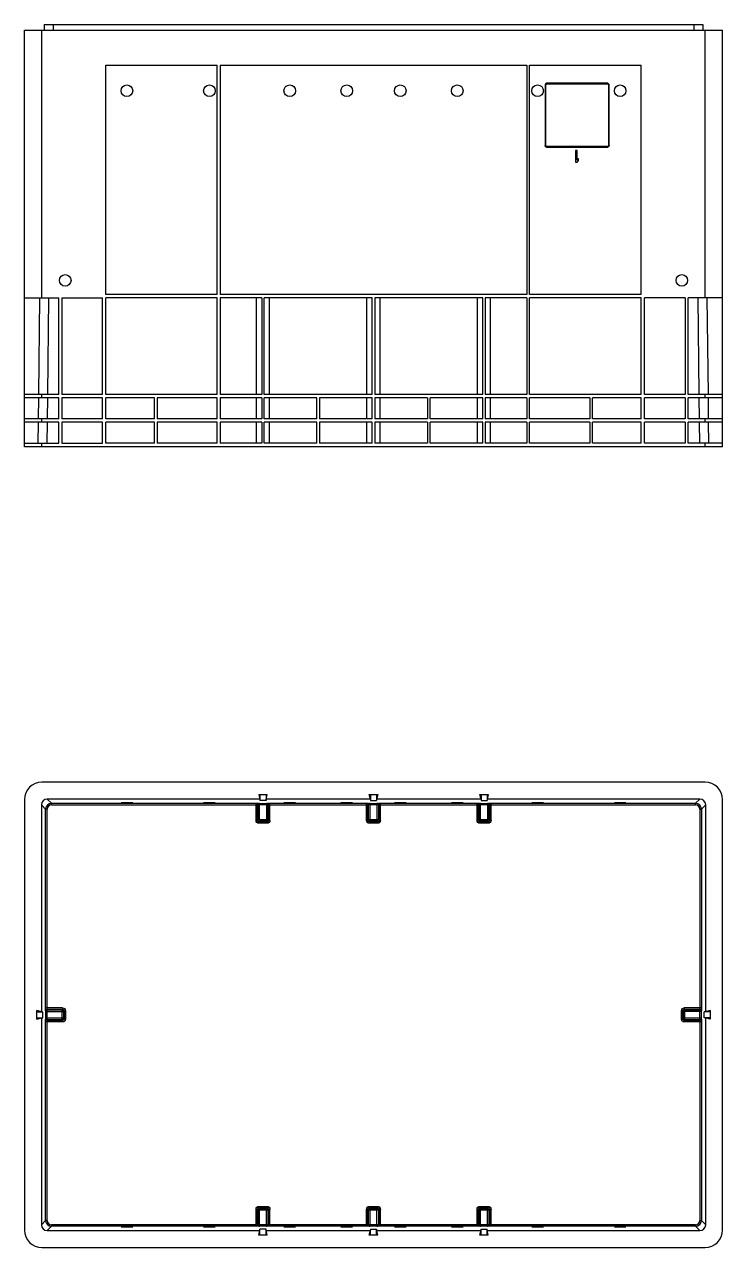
# Model space of a CAD drawing. Header units: millimetres. Extents: x 755 to 4153, y -2461 to -370.
# Drawn here: x 2838 to 3438, y -1554 to -503 of the extents above; entities that cross this region are included whole.
import ezdxf

# ---------------------------------------------------------------- set-up
doc = ezdxf.new("R2010")
doc.units = ezdxf.units.MM
doc.layers.add('02___PRT_ALL_AXES', color=7, linetype='Continuous')

msp = doc.modelspace()

# ---------------------------------------------------------------- linework, layer by layer
at = {"color": 7, "linetype": 'Continuous'}
for p, q in [((2855.4, -502.6), (2855.3, -507.6)), ((2855.4, -502.6), (3421.4, -502.6)), ((2863.2, -502.6), (2863.1, -507.6)), ((3413.6, -502.6), (3413.7, -507.6)), ((3421.4, -502.6), (3421.5, -507.6)), ((2838.4, -507.6), (3438.4, -507.6)), ((2838.4, -865.6), (2838.4, -507.6)), ((2853.4, -737.6), (2853.4, -507.6)), ((3423.4, -737.6), (3423.4, -507.6)), ((3438.4, -865.6), (3438.4, -507.6)), ((2908.4, -537.6), (3004.1, -537.6)), ((2908.4, -734.6), (2908.4, -537.6)), ((3004.1, -734.6), (3004.1, -537.6)), ((3006.6, -537.6), (3270.1, -537.6)), ((3006.6, -537.6), (3006.6, -734.6)), ((3270.1, -537.6), (3270.1, -734.6)), ((3272.6, -734.6), (3272.6, -537.6)), ((3272.6, -537.6), (3368.4, -537.6)), ((3368.4, -734.6), (3368.4, -537.6)), ((3285.9, -554.6), (3285.9, -606.6)), ((3286.4, -606.6), (3286.4, -554.6)), ((3287.4, -553.6), (3287.4, -553.1)), ((3339.4, -553.1), (3287.4, -553.1)), ((3287.4, -553.6), (3339.4, -553.6)), ((3339.4, -553.6), (3339.4, -553.1)), ((3340.4, -554.6), (3340.4, -606.6)), ((3340.9, -606.6), (3340.9, -554.6)), ((3287.4, -607.6), (3287.4, -608.1)), ((3339.4, -607.6), (3287.4, -607.6)), ((3287.4, -608.1), (3339.4, -608.1)), ((3339.4, -608.1), (3339.4, -607.6)), ((3312.1, -611.1), (3312.1, -621.1)), ((3313.4, -611.1), (3312.1, -611.1)), ((3313.4, -619.4), (3313.4, -611.1)), ((3314.6, -617.9), (3313.4, -619.4)), ((3313.4, -621.1), (3314.6, -619.6)), ((3314.6, -619.6), (3314.6, -617.9)), ((3312.1, -621.1), (3313.4, -621.1)), ((3004.1, -734.6), (2908.4, -734.6)), ((3270.1, -734.6), (3006.6, -734.6)), ((3368.4, -734.6), (3272.6, -734.6)), ((2838.4, -737.6), (2867.9, -737.6)), ((2850.6, -820.8), (2851.5, -737.6)), ((2858.4, -820.8), (2859.3, -737.6)), ((2867.9, -820.8), (2867.9, -737.6)), ((2870.4, -737.6), (2905.4, -737.6)), ((2870.4, -737.6), (2870.4, -820.8)), ((2905.4, -820.8), (2905.4, -737.6)), ((3004.1, -737.6), (2908.4, -737.6)), ((2908.4, -820.8), (2908.4, -737.6)), ((3004.1, -820.8), (3004.1, -737.6)), ((3042.3, -737.6), (3006.6, -737.6)), ((3006.6, -737.6), (3006.6, -820.8)), ((3037.8, -820.8), (3037.8, -737.6)), ((3042.3, -737.6), (3042.3, -820.8)), ((3044.5, -820.8), (3044.5, -737.6)), ((3137.3, -737.6), (3044.5, -737.6)), ((3049, -820.8), (3049, -737.6)), ((3132.8, -820.8), (3132.8, -737.6)), ((3137.3, -820.8), (3137.3, -737.6)), ((3139.5, -737.6), (3139.5, -820.8)), ((3232.3, -737.6), (3139.5, -737.6)), ((3144, -820.8), (3144, -737.6)), ((3227.8, -820.8), (3227.8, -737.6)), ((3232.3, -820.8), (3232.3, -737.6)), ((3234.5, -737.6), (3234.5, -820.8)), ((3270.1, -737.6), (3234.5, -737.6)), ((3239, -820.8), (3239, -737.6)), ((3270.1, -737.6), (3270.1, -820.8)), ((3272.6, -820.8), (3272.6, -737.6)), ((3368.4, -737.6), (3272.6, -737.6)), ((3368.4, -820.8), (3368.4, -737.6)), ((3371.4, -820.8), (3371.4, -737.6)), ((3406.4, -737.6), (3371.4, -737.6)), ((3406.4, -737.6), (3406.4, -820.8)), ((3408.9, -820.8), (3408.9, -737.6)), ((3438.4, -737.6), (3408.9, -737.6)), ((3418.4, -820.8), (3417.5, -737.6)), ((3426.2, -820.8), (3425.3, -737.6)), ((2867.9, -820.8), (2838.4, -820.8)), ((2867.9, -823.6), (2838.4, -823.6)), ((2850.4, -841.7), (2850.6, -823.6)), ((2853.4, -823.6), (2853.4, -820.8)), ((2858.2, -841.7), (2858.4, -823.6)), ((2867.9, -841.7), (2867.9, -823.6)), ((2905.4, -820.8), (2870.4, -820.8)), ((2905.4, -823.6), (2870.4, -823.6)), ((2870.4, -823.6), (2870.4, -841.7)), ((2905.4, -841.7), (2905.4, -823.6)), ((3004.1, -820.8), (2908.4, -820.8)), ((2950.2, -823.6), (2908.4, -823.6)), ((2908.4, -841.7), (2908.4, -823.6)), ((2950.2, -841.7), (2950.2, -823.6)), ((2952.4, -823.6), (2952.4, -841.7)), ((3004.1, -823.6), (2952.4, -823.6)), ((3004.1, -841.7), (3004.1, -823.6)), ((3042.3, -820.8), (3006.6, -820.8)), ((3006.6, -823.6), (3006.6, -841.7)), ((3042.3, -823.6), (3006.6, -823.6)), ((3037.8, -841.7), (3037.8, -823.6)), ((3042.3, -823.6), (3042.3, -841.7)), ((3137.3, -820.8), (3044.5, -820.8)), ((3044.5, -841.7), (3044.5, -823.6)), ((3089.8, -823.6), (3044.5, -823.6)), ((3049, -841.7), (3049, -823.6)), ((3089.8, -841.7), (3089.8, -823.6)), ((3092, -823.6), (3092, -841.7)), ((3137.3, -823.6), (3092, -823.6)), ((3132.8, -841.7), (3132.8, -823.6)), ((3137.3, -841.7), (3137.3, -823.6)), ((3232.3, -820.8), (3139.5, -820.8)), ((3139.5, -823.6), (3139.5, -841.7)), ((3184.8, -823.6), (3139.5, -823.6)), ((3144, -841.7), (3144, -823.6)), ((3184.8, -823.6), (3184.8, -841.7)), ((3187, -841.7), (3187, -823.6)), ((3232.3, -823.6), (3187, -823.6)), ((3227.8, -841.7), (3227.8, -823.6)), ((3232.3, -841.7), (3232.3, -823.6)), ((3270.1, -820.8), (3234.5, -820.8)), ((3234.5, -823.6), (3234.5, -841.7)), ((3270.1, -823.6), (3234.5, -823.6)), ((3239, -841.7), (3239, -823.6)), ((3270.1, -823.6), (3270.1, -841.7)), ((3368.4, -820.8), (3272.6, -820.8)), ((3272.6, -841.7), (3272.6, -823.6)), ((3324.3, -823.6), (3272.6, -823.6)), ((3324.3, -823.6), (3324.3, -841.7)), ((3326.5, -841.7), (3326.5, -823.6)), ((3368.4, -823.6), (3326.5, -823.6)), ((3368.4, -841.7), (3368.4, -823.6)), ((3406.4, -820.8), (3371.4, -820.8)), ((3371.4, -841.7), (3371.4, -823.6)), ((3406.4, -823.6), (3371.4, -823.6)), ((3406.4, -823.6), (3406.4, -841.7)), ((3438.4, -820.8), (3408.9, -820.8)), ((3408.9, -841.7), (3408.9, -823.6)), ((3438.4, -823.6), (3408.9, -823.6)), ((3418.6, -841.7), (3418.4, -823.6)), ((3423.4, -823.6), (3423.4, -820.8)), ((3426.4, -841.7), (3426.2, -823.6)), ((2867.9, -841.7), (2838.4, -841.7)), ((2867.9, -844.5), (2838.4, -844.5)), ((2850.2, -862.6), (2850.4, -844.5)), ((2853.4, -844.5), (2853.4, -841.7)), ((2858, -862.6), (2858.2, -844.5)), ((2867.9, -862.6), (2867.9, -844.5)), ((2905.4, -841.7), (2870.4, -841.7)), ((2905.4, -844.5), (2870.4, -844.5)), ((2870.4, -844.5), (2870.4, -862.6)), ((2905.4, -862.6), (2905.4, -844.5)), ((2950.2, -841.7), (2908.4, -841.7)), ((2950.2, -844.5), (2908.4, -844.5)), ((2908.4, -862.6), (2908.4, -844.5)), ((2950.2, -862.6), (2950.2, -844.5)), ((3004.1, -841.7), (2952.4, -841.7)), ((2952.4, -844.5), (2952.4, -862.6)), ((3004.1, -844.5), (2952.4, -844.5)), ((3004.1, -862.6), (3004.1, -844.5)), ((3042.3, -841.7), (3006.6, -841.7)), ((3006.6, -844.5), (3006.6, -862.6)), ((3042.3, -844.5), (3006.6, -844.5)), ((3037.8, -862.6), (3037.8, -844.5)), ((3042.3, -844.5), (3042.3, -862.6)), ((3089.8, -841.7), (3044.5, -841.7)), ((3044.5, -862.6), (3044.5, -844.5)), ((3089.8, -844.5), (3044.5, -844.5)), ((3049, -862.6), (3049, -844.5)), ((3089.8, -862.6), (3089.8, -844.5)), ((3137.3, -841.7), (3092, -841.7)), ((3092, -844.5), (3092, -862.6)), ((3137.3, -844.5), (3092, -844.5)), ((3132.8, -862.6), (3132.8, -844.5)), ((3137.3, -862.6), (3137.3, -844.5)), ((3184.8, -841.7), (3139.5, -841.7)), ((3139.5, -844.5), (3139.5, -862.6)), ((3184.8, -844.5), (3139.5, -844.5)), ((3144, -862.6), (3144, -844.5)), ((3184.8, -844.5), (3184.8, -862.6)), ((3232.3, -841.7), (3187, -841.7)), ((3187, -862.6), (3187, -844.5)), ((3232.3, -844.5), (3187, -844.5)), ((3227.8, -862.6), (3227.8, -844.5)), ((3232.3, -862.6), (3232.3, -844.5)), ((3270.1, -841.7), (3234.5, -841.7)), ((3234.5, -844.5), (3234.5, -862.6)), ((3270.1, -844.5), (3234.5, -844.5)), ((3239, -862.6), (3239, -844.5)), ((3270.1, -844.5), (3270.1, -862.6)), ((3324.3, -841.7), (3272.6, -841.7)), ((3272.6, -862.6), (3272.6, -844.5)), ((3324.3, -844.5), (3272.6, -844.5)), ((3324.3, -844.5), (3324.3, -862.6)), ((3368.4, -841.7), (3326.5, -841.7)), ((3326.5, -862.6), (3326.5, -844.5)), ((3368.4, -844.5), (3326.5, -844.5)), ((3368.4, -862.6), (3368.4, -844.5)), ((3406.4, -841.7), (3371.4, -841.7)), ((3371.4, -862.6), (3371.4, -844.5)), ((3406.4, -844.5), (3371.4, -844.5)), ((3406.4, -844.5), (3406.4, -862.6)), ((3438.4, -841.7), (3408.9, -841.7)), ((3408.9, -862.6), (3408.9, -844.5)), ((3438.4, -844.5), (3408.9, -844.5)), ((3418.8, -862.6), (3418.6, -844.5)), ((3423.4, -844.5), (3423.4, -841.7)), ((3426.6, -862.6), (3426.4, -844.5)), ((2838.4, -862.6), (2867.9, -862.6)), ((3438.4, -865.6), (2838.4, -865.6)), ((2853.4, -865.6), (2853.4, -862.6)), ((2870.4, -862.6), (2905.4, -862.6)), ((2950.2, -862.6), (2908.4, -862.6)), ((3004.1, -862.6), (2952.4, -862.6)), ((3042.3, -862.6), (3006.6, -862.6)), ((3089.8, -862.6), (3044.5, -862.6)), ((3137.3, -862.6), (3092, -862.6)), ((3184.8, -862.6), (3139.5, -862.6)), ((3232.3, -862.6), (3187, -862.6)), ((3270.1, -862.6), (3234.5, -862.6)), ((3324.3, -862.6), (3272.6, -862.6)), ((3368.4, -862.6), (3326.5, -862.6)), ((3406.4, -862.6), (3371.4, -862.6)), ((3438.4, -862.6), (3408.9, -862.6)), ((3423.4, -865.6), (3423.4, -862.6)), ((3423.4, -1153.9), (2853.4, -1153.9)), ((3039.8, -1164.4), (3040.8, -1168.9)), ((3039.8, -1164.4), (3047, -1164.4)), ((3040.8, -1164.4), (3040.8, -1168.4)), ((3046, -1168.9), (3047, -1164.4)), ((3046, -1164.4), (3046, -1168.4)), ((3135.8, -1168.9), (3134.8, -1164.4)), ((3134.8, -1164.4), (3142, -1164.4)), ((3135.8, -1164.4), (3135.8, -1168.4)), ((3142, -1164.4), (3141, -1168.9)), ((3141, -1164.4), (3141, -1168.4)), ((3230.8, -1168.9), (3229.8, -1164.4)), ((3229.8, -1164.4), (3237, -1164.4)), ((3230.8, -1164.4), (3230.8, -1168.4)), ((3237, -1164.4), (3236, -1168.9)), ((3236, -1164.4), (3236, -1168.4)), ((2838.4, -1168.9), (2838.4, -1538.9)), ((2852.9, -1173.4), (2852.9, -1351.2)), ((2852.9, -1173.4), (2856.6, -1177.1)), ((2856.6, -1347.9), (2856.6, -1177.1)), ((2857.9, -1177.1), (2856.6, -1177.1)), ((2857.9, -1168.4), (2861.6, -1172.1)), ((3040.7, -1168.4), (2857.9, -1168.4)), ((2857.9, -1347.9), (2857.9, -1177.1)), ((2861.6, -1173.4), (2861.6, -1172.1)), ((2861.6, -1172.1), (3037.4, -1172.1)), ((2861.6, -1173.4), (3037.4, -1173.4)), ((3037.4, -1186.8), (3037.4, -1172.1)), ((3038.6, -1186.8), (3038.6, -1173.4)), ((3039.2, -1173.4), (3038.6, -1173.4)), ((3039.2, -1186.2), (3039.2, -1173.4)), ((3047.6, -1173.4), (3039.2, -1173.4)), ((3040.4, -1172.2), (3039.8, -1172.2)), ((3040.4, -1187.4), (3040.4, -1172.2)), ((3040.4, -1172.2), (3046.4, -1172.2)), ((3040.8, -1168.9), (3040.8, -1169.8)), ((3046, -1169.8), (3040.8, -1169.8)), ((3046, -1168.9), (3046, -1169.8)), ((3135.7, -1168.4), (3046.1, -1168.4)), ((3046.4, -1172.2), (3046.4, -1187.4)), ((3047, -1172.2), (3046.4, -1172.2)), ((3047.6, -1173.4), (3047.6, -1186.2)), ((3048.2, -1173.4), (3047.6, -1173.4)), ((3048.2, -1173.4), (3048.2, -1186.8)), ((3049.4, -1186.8), (3049.4, -1172.1)), ((3049.4, -1172.1), (3132.4, -1172.1)), ((3049.4, -1173.4), (3132.4, -1173.4)), ((3132.4, -1186.8), (3132.4, -1172.1)), ((3133.6, -1186.8), (3133.6, -1173.4)), ((3134.2, -1173.4), (3133.6, -1173.4)), ((3134.2, -1186.2), (3134.2, -1173.4)), ((3142.6, -1173.4), (3134.2, -1173.4)), ((3135.4, -1172.2), (3134.8, -1172.2)), ((3135.4, -1187.4), (3135.4, -1172.2)), ((3135.4, -1172.2), (3141.4, -1172.2)), ((3135.8, -1168.9), (3135.8, -1169.8)), ((3135.8, -1169.8), (3141, -1169.8)), ((3141, -1168.9), (3141, -1169.8)), ((3230.7, -1168.4), (3141.1, -1168.4)), ((3141.4, -1172.2), (3141.4, -1187.4)), ((3142, -1172.2), (3141.4, -1172.2)), ((3142.6, -1173.4), (3142.6, -1186.2)), ((3143.2, -1173.4), (3142.6, -1173.4)), ((3143.2, -1173.4), (3143.2, -1186.8)), ((3144.4, -1186.8), (3144.4, -1172.1)), ((3144.4, -1172.1), (3227.4, -1172.1)), ((3144.4, -1173.4), (3227.4, -1173.4)), ((3227.4, -1186.8), (3227.4, -1172.1)), ((3228.6, -1186.8), (3228.6, -1173.4)), ((3229.2, -1173.4), (3228.6, -1173.4)), ((3229.2, -1186.2), (3229.2, -1173.4)), ((3237.6, -1173.4), (3229.2, -1173.4)), ((3230.4, -1172.2), (3229.8, -1172.2)), ((3230.4, -1187.4), (3230.4, -1172.2)), ((3230.4, -1172.2), (3236.4, -1172.2)), ((3230.8, -1168.9), (3230.8, -1169.8)), ((3230.8, -1169.8), (3236, -1169.8)), ((3236, -1168.9), (3236, -1169.8)), ((3418.9, -1168.4), (3236.1, -1168.4)), ((3236.4, -1172.2), (3236.4, -1187.4)), ((3237, -1172.2), (3236.4, -1172.2)), ((3237.6, -1173.4), (3237.6, -1186.2)), ((3238.2, -1173.4), (3237.6, -1173.4)), ((3238.2, -1173.4), (3238.2, -1186.8)), ((3239.4, -1186.8), (3239.4, -1172.1)), ((3239.4, -1172.1), (3415.2, -1172.1)), ((3239.4, -1173.4), (3415.2, -1173.4)), ((3418.9, -1168.4), (3415.2, -1172.1)), ((3415.2, -1173.4), (3415.2, -1172.1)), ((3418.9, -1177.1), (3420.2, -1177.1)), ((3418.9, -1177.1), (3418.9, -1347.9)), ((3423.9, -1173.4), (3420.2, -1177.1)), ((3420.2, -1177.1), (3420.2, -1347.9)), ((3423.9, -1351.2), (3423.9, -1173.4)), ((3438.4, -1538.9), (3438.4, -1168.9)), ((3037.4, -1186.8), (3038.6, -1186.8)), ((3039.2, -1186.2), (3038.6, -1186.8)), ((3047.6, -1186.2), (3039.2, -1186.2)), ((3040.4, -1187.4), (3039.8, -1188)), ((3046.4, -1187.4), (3040.4, -1187.4)), ((3047, -1188), (3046.4, -1187.4)), ((3048.2, -1186.8), (3047.6, -1186.2)), ((3049.4, -1186.8), (3048.2, -1186.8)), ((3132.4, -1186.8), (3133.6, -1186.8)), ((3134.2, -1186.2), (3133.6, -1186.8)), ((3142.6, -1186.2), (3134.2, -1186.2)), ((3135.4, -1187.4), (3134.8, -1188)), ((3141.4, -1187.4), (3135.4, -1187.4)), ((3142, -1188), (3141.4, -1187.4)), ((3143.2, -1186.8), (3142.6, -1186.2)), ((3144.4, -1186.8), (3143.2, -1186.8)), ((3227.4, -1186.8), (3228.6, -1186.8)), ((3229.2, -1186.2), (3228.6, -1186.8)), ((3237.6, -1186.2), (3229.2, -1186.2)), ((3230.4, -1187.4), (3229.8, -1188)), ((3236.4, -1187.4), (3230.4, -1187.4)), ((3237, -1188), (3236.4, -1187.4)), ((3238.2, -1186.8), (3237.6, -1186.2)), ((3239.4, -1186.8), (3238.2, -1186.8)), ((3039.8, -1189.2), (3039.8, -1188)), ((3047, -1188), (3039.8, -1188)), ((3047, -1189.2), (3039.8, -1189.2)), ((3047, -1189.2), (3047, -1188)), ((3134.8, -1189.2), (3134.8, -1188)), ((3142, -1188), (3134.8, -1188)), ((3142, -1189.2), (3134.8, -1189.2)), ((3142, -1189.2), (3142, -1188)), ((3229.8, -1189.2), (3229.8, -1188)), ((3237, -1188), (3229.8, -1188)), ((3237, -1189.2), (3229.8, -1189.2)), ((3237, -1189.2), (3237, -1188)), ((2848.9, -1357.5), (2848.9, -1350.3)), ((2853.3, -1351.3), (2848.9, -1350.3)), ((2848.9, -1351.3), (2852.9, -1351.3)), ((2853.3, -1351.3), (2854.3, -1351.3)), ((2854.3, -1356.5), (2854.3, -1351.3)), ((2871.2, -1347.9), (2856.6, -1347.9)), ((2856.6, -1350.4), (2856.7, -1350.9)), ((2856.7, -1356.9), (2856.7, -1350.9)), ((2856.7, -1350.9), (2871.9, -1350.9)), ((2857.9, -1349.1), (2857.9, -1349.7)), ((2857.9, -1349.1), (2871.2, -1349.1)), ((2857.9, -1358.2), (2857.9, -1349.7)), ((2857.9, -1349.7), (2870.7, -1349.7)), ((2871.2, -1349.1), (2870.7, -1349.7)), ((2870.7, -1358.2), (2870.7, -1349.7)), ((2871.2, -1347.9), (2871.2, -1349.1)), ((2872.5, -1350.4), (2871.9, -1350.9)), ((2871.9, -1350.9), (2871.9, -1356.9)), ((2872.5, -1350.4), (2872.5, -1357.5)), ((2873.7, -1350.4), (2872.5, -1350.4)), ((2873.7, -1350.4), (2873.7, -1357.5)), ((3403.1, -1350.4), (3404.3, -1350.4)), ((3403.1, -1357.5), (3403.1, -1350.4)), ((3404.9, -1350.9), (3404.3, -1350.4)), ((3404.3, -1357.5), (3404.3, -1350.4)), ((3420.1, -1350.9), (3404.9, -1350.9)), ((3404.9, -1356.9), (3404.9, -1350.9)), ((3420.2, -1347.9), (3405.5, -1347.9)), ((3405.5, -1347.9), (3405.5, -1349.1)), ((3405.5, -1349.1), (3418.9, -1349.1)), ((3406.1, -1349.7), (3405.5, -1349.1)), ((3406.1, -1349.7), (3418.9, -1349.7)), ((3406.1, -1358.2), (3406.1, -1349.7)), ((3418.9, -1349.7), (3418.9, -1349.1)), ((3418.9, -1358.2), (3418.9, -1349.7)), ((3420.1, -1350.9), (3420.2, -1350.4)), ((3420.1, -1350.9), (3420.1, -1356.9)), ((3423.4, -1351.3), (3422.5, -1351.3)), ((3422.5, -1356.5), (3422.5, -1351.3)), ((3427.9, -1350.3), (3423.4, -1351.3)), ((3427.9, -1351.3), (3423.9, -1351.3)), ((3427.9, -1350.3), (3427.9, -1357.5)), ((2848.9, -1356.5), (2852.9, -1356.5)), ((2848.9, -1357.5), (2853.3, -1356.5)), ((2852.9, -1356.6), (2852.9, -1534.4)), ((2853.3, -1356.5), (2854.3, -1356.5)), ((2856.7, -1356.9), (2856.6, -1357.5)), ((2856.6, -1530.7), (2856.6, -1360)), ((2871.2, -1360), (2856.6, -1360)), ((2871.9, -1356.9), (2856.7, -1356.9)), ((2857.9, -1358.2), (2857.9, -1358.7)), ((2870.7, -1358.2), (2857.9, -1358.2)), ((2871.2, -1358.7), (2857.9, -1358.7)), ((2857.9, -1530.7), (2857.9, -1360)), ((2870.7, -1358.2), (2871.2, -1358.7)), ((2871.2, -1360), (2871.2, -1358.7)), ((2871.9, -1356.9), (2872.5, -1357.5)), ((2873.7, -1357.5), (2872.5, -1357.5)), ((3403.1, -1357.5), (3404.3, -1357.5)), ((3404.3, -1357.5), (3404.9, -1356.9)), ((3420.1, -1356.9), (3404.9, -1356.9)), ((3405.5, -1358.7), (3406.1, -1358.2)), ((3418.9, -1358.7), (3405.5, -1358.7)), ((3405.5, -1360), (3405.5, -1358.7)), ((3420.2, -1360), (3405.5, -1360)), ((3418.9, -1358.2), (3406.1, -1358.2)), ((3418.9, -1358.7), (3418.9, -1358.2)), ((3418.9, -1360), (3418.9, -1530.7)), ((3420.2, -1357.5), (3420.1, -1356.9)), ((3420.2, -1360), (3420.2, -1530.7)), ((3423.4, -1356.5), (3422.5, -1356.5)), ((3427.9, -1357.5), (3423.4, -1356.5)), ((3427.9, -1356.5), (3423.9, -1356.5)), ((3423.9, -1534.4), (3423.9, -1356.6)), ((3037.4, -1521.1), (3038.6, -1521.1)), ((3037.4, -1535.7), (3037.4, -1521.1)), ((3038.6, -1521.1), (3039.2, -1521.7)), ((3038.6, -1534.4), (3038.6, -1521.1)), ((3047.6, -1521.7), (3039.2, -1521.7)), ((3039.2, -1534.4), (3039.2, -1521.7)), ((3039.8, -1518.6), (3047, -1518.6)), ((3039.8, -1518.6), (3039.8, -1519.9)), ((3039.8, -1519.9), (3047, -1519.9)), ((3039.8, -1519.9), (3040.4, -1520.4)), ((3040.4, -1520.4), (3046.4, -1520.4)), ((3040.4, -1535.7), (3040.4, -1520.4)), ((3046.4, -1520.4), (3047, -1519.9)), ((3046.4, -1535.7), (3046.4, -1520.4)), ((3047, -1518.6), (3047, -1519.9)), ((3047.6, -1521.7), (3048.2, -1521.1)), ((3047.6, -1521.7), (3047.6, -1534.4)), ((3049.4, -1521.1), (3048.2, -1521.1)), ((3048.2, -1521.1), (3048.2, -1534.4)), ((3049.4, -1535.7), (3049.4, -1521.1)), ((3132.4, -1521.1), (3133.6, -1521.1)), ((3132.4, -1535.7), (3132.4, -1521.1)), ((3133.6, -1521.1), (3134.2, -1521.7)), ((3133.6, -1534.4), (3133.6, -1521.1)), ((3142.6, -1521.7), (3134.2, -1521.7)), ((3134.2, -1534.4), (3134.2, -1521.7)), ((3134.8, -1518.6), (3142, -1518.6)), ((3134.8, -1518.6), (3134.8, -1519.9)), ((3134.8, -1519.9), (3142, -1519.9)), ((3134.8, -1519.9), (3135.4, -1520.4)), ((3135.4, -1520.4), (3141.4, -1520.4)), ((3135.4, -1535.7), (3135.4, -1520.4)), ((3141.4, -1520.4), (3142, -1519.9)), ((3141.4, -1535.7), (3141.4, -1520.4)), ((3142, -1518.6), (3142, -1519.9)), ((3142.6, -1521.7), (3143.2, -1521.1)), ((3142.6, -1521.7), (3142.6, -1534.4)), ((3144.4, -1521.1), (3143.2, -1521.1)), ((3143.2, -1521.1), (3143.2, -1534.4)), ((3144.4, -1535.7), (3144.4, -1521.1)), ((3227.4, -1521.1), (3228.6, -1521.1)), ((3227.4, -1535.7), (3227.4, -1521.1)), ((3228.6, -1521.1), (3229.2, -1521.7)), ((3228.6, -1534.4), (3228.6, -1521.1)), ((3237.6, -1521.7), (3229.2, -1521.7)), ((3229.2, -1534.4), (3229.2, -1521.7)), ((3229.8, -1518.6), (3237, -1518.6)), ((3229.8, -1518.6), (3229.8, -1519.9)), ((3229.8, -1519.9), (3237, -1519.9)), ((3229.8, -1519.9), (3230.4, -1520.4)), ((3230.4, -1520.4), (3236.4, -1520.4)), ((3230.4, -1535.7), (3230.4, -1520.4)), ((3236.4, -1520.4), (3237, -1519.9)), ((3236.4, -1535.7), (3236.4, -1520.4)), ((3237, -1518.6), (3237, -1519.9)), ((3237.6, -1521.7), (3238.2, -1521.1)), ((3237.6, -1521.7), (3237.6, -1534.4)), ((3239.4, -1521.1), (3238.2, -1521.1)), ((3238.2, -1521.1), (3238.2, -1534.4)), ((3239.4, -1535.7), (3239.4, -1521.1)), ((2852.9, -1534.4), (2856.6, -1530.7)), ((2857.9, -1530.7), (2856.6, -1530.7)), ((2861.6, -1534.5), (2861.6, -1535.7)), ((3037.4, -1534.5), (2861.6, -1534.5)), ((3038.6, -1534.4), (3039.2, -1534.4)), ((3047.6, -1534.4), (3039.2, -1534.4)), ((3047.6, -1534.4), (3048.2, -1534.4)), ((3132.4, -1534.5), (3049.4, -1534.5)), ((3133.6, -1534.4), (3134.2, -1534.4)), ((3142.6, -1534.4), (3134.2, -1534.4)), ((3142.6, -1534.4), (3143.2, -1534.4)), ((3227.4, -1534.5), (3144.4, -1534.5)), ((3228.6, -1534.4), (3229.2, -1534.4)), ((3237.6, -1534.4), (3229.2, -1534.4)), ((3237.6, -1534.4), (3238.2, -1534.4)), ((3415.2, -1534.5), (3239.4, -1534.5)), ((3415.2, -1534.5), (3415.2, -1535.7)), ((3418.9, -1530.7), (3420.2, -1530.7)), ((3423.9, -1534.4), (3420.2, -1530.7)), ((2857.9, -1539.4), (2861.6, -1535.7)), ((2857.9, -1539.4), (3040.7, -1539.4)), ((3037.4, -1535.7), (2861.6, -1535.7)), ((3039.8, -1535.7), (3040.4, -1535.7)), ((3039.8, -1543.4), (3040.8, -1539)), ((3047, -1543.4), (3039.8, -1543.4)), ((3046.4, -1535.7), (3040.4, -1535.7)), ((3046, -1538.1), (3040.8, -1538.1)), ((3040.8, -1539), (3040.8, -1538.1)), ((3040.8, -1543.4), (3040.8, -1539.4)), ((3046, -1539), (3046, -1538.1)), ((3047, -1543.4), (3046, -1539)), ((3046, -1543.4), (3046, -1539.4)), ((3046.1, -1539.4), (3135.7, -1539.4)), ((3046.4, -1535.7), (3047, -1535.7)), ((3132.4, -1535.7), (3049.4, -1535.7)), ((3134.8, -1535.7), (3135.4, -1535.7)), ((3134.8, -1543.4), (3135.8, -1539)), ((3142, -1543.4), (3134.8, -1543.4)), ((3141.4, -1535.7), (3135.4, -1535.7)), ((3135.8, -1538.1), (3141, -1538.1)), ((3135.8, -1538.1), (3135.8, -1539)), ((3135.8, -1543.4), (3135.8, -1539.4)), ((3141, -1538.1), (3141, -1539)), ((3142, -1543.4), (3141, -1539)), ((3141, -1543.4), (3141, -1539.4)), ((3141.1, -1539.4), (3230.7, -1539.4)), ((3141.4, -1535.7), (3142, -1535.7)), ((3227.4, -1535.7), (3144.4, -1535.7)), ((3229.8, -1535.7), (3230.4, -1535.7)), ((3229.8, -1543.4), (3230.8, -1539)), ((3237, -1543.4), (3229.8, -1543.4)), ((3236.4, -1535.7), (3230.4, -1535.7)), ((3230.8, -1538.1), (3236, -1538.1)), ((3230.8, -1539), (3230.8, -1538.1)), ((3230.8, -1543.4), (3230.8, -1539.4)), ((3236, -1539), (3236, -1538.1)), ((3237, -1543.4), (3236, -1539)), ((3236, -1543.4), (3236, -1539.4)), ((3236.1, -1539.4), (3418.9, -1539.4)), ((3236.4, -1535.7), (3237, -1535.7)), ((3415.2, -1535.7), (3239.4, -1535.7)), ((3418.9, -1539.4), (3415.2, -1535.7)), ((2853.4, -1553.9), (3423.4, -1553.9))]:
    msp.add_line(p, q, dxfattribs=at)
for centre, radius, start, end in [((2853.4, -1168.9), 15, 90, 180), ((3423.4, -1168.9), 15, 0, 90), ((2861.6, -1177.1), 5, 90.0044, 179.9956), ((2861.6, -1177.1), 3.75, 90.0118, 179.9882), ((3415.2, -1177.1), 5, 0.0044, 89.9956), ((3415.2, -1177.1), 3.75, 0.0118, 89.9882), ((2861.6, -1530.7), 5, 180.0044, 269.9956), ((2861.6, -1530.7), 3.75, 180.0118, 269.9882), ((3415.2, -1530.7), 5, 270.0044, 359.9956), ((3415.2, -1530.7), 3.75, 270.0118, 359.9882), ((2853.4, -1538.9), 15, 180, 270), ((3423.4, -1538.9), 15, 270, 0)]:
    msp.add_arc(centre, radius, start, end, dxfattribs=at)
for centre, major_axis, start_param, end_param in [((2857.9, -1173.4), (-3.54, 3.54), -0.785341, 0.785341), ((3418.9, -1173.4), (3.54, 3.54), -0.785341, 0.785341), ((2857.9, -1534.4), (3.54, 3.54), -3.926934, -2.356252), ((3418.9, -1534.4), (-3.54, 3.54), -3.926934, -2.356252)]:
    msp.add_ellipse(centre, major_axis=major_axis, ratio=0.999886, start_param=start_param, end_param=end_param, dxfattribs=at)
for points in [[(3286.1, -553.8), (3286, -554.1), (3285.9, -554.3), (3285.9, -554.6)], [(3286.6, -553.3), (3286.4, -553.4), (3286.2, -553.6), (3286.1, -553.8)], [(3286.5, -554.1), (3286.4, -554.2), (3286.4, -554.4), (3286.4, -554.6)], [(3287.4, -553.1), (3287.1, -553.1), (3286.9, -553.2), (3286.6, -553.3)], [(3286.9, -553.7), (3287, -553.6), (3287.2, -553.6), (3287.4, -553.6)], [(3340.1, -553.3), (3339.9, -553.2), (3339.7, -553.1), (3339.4, -553.1)], [(3339.9, -553.7), (3339.7, -553.6), (3339.6, -553.6), (3339.4, -553.6)], [(3340.7, -553.8), (3340.6, -553.6), (3340.4, -553.4), (3340.1, -553.3)], [(3340.3, -554.1), (3340.3, -554.2), (3340.4, -554.4), (3340.4, -554.6)], [(3340.9, -554.6), (3340.9, -554.3), (3340.8, -554.1), (3340.7, -553.8)], [(3285.9, -606.6), (3285.9, -606.8), (3286, -607.1), (3286.1, -607.3)], [(3286.1, -607.3), (3286, -607.1), (3285.9, -606.8), (3285.9, -606.6)], [(3286.1, -607.3), (3286.2, -607.6), (3286.4, -607.7), (3286.6, -607.9)], [(3286.6, -607.9), (3286.4, -607.8), (3286.2, -607.6), (3286.1, -607.3)], [(3286.5, -607.1), (3286.4, -606.9), (3286.4, -606.8), (3286.4, -606.6)], [(3286.6, -607.9), (3286.9, -608), (3287.1, -608.1), (3287.4, -608.1)], [(3339.9, -607.4), (3339.7, -607.5), (3339.6, -607.6), (3339.4, -607.6)], [(3339.4, -608.1), (3339.7, -608.1), (3339.9, -608), (3340.1, -607.9)], [(3340.1, -607.9), (3340.4, -607.7), (3340.6, -607.6), (3340.7, -607.3)], [(3340.7, -607.3), (3340.6, -607.6), (3340.4, -607.8), (3340.1, -607.9)], [(3340.7, -607.3), (3340.8, -607.1), (3340.9, -606.8), (3340.9, -606.6)], [(3340.9, -606.6), (3340.9, -606.8), (3340.8, -607.1), (3340.7, -607.3)]]:
    msp.add_open_spline(points, degree=3, dxfattribs=at)
for points, knots in [([(3286.4, -554.6), (3286.4, -554.6), (3286.4, -554.6), (3286.3, -554.6), (3286.2, -554.6), (3286.1, -554.6), (3286.1, -554.6), (3286, -554.6), (3285.9, -554.6), (3285.9, -554.6), (3285.9, -554.6)], [0, 0, 0, 0, 0.03864, 0.146493, 0.308906, 0.5, 0.691094, 0.853507, 0.96136, 1, 1, 1, 1]), ([(3286.4, -554.6), (3286.4, -554.4), (3286.5, -554.1), (3286.7, -553.8), (3286.9, -553.7)], [0, 0, 0, 0, 0.499994, 1, 1, 1, 1]), ([(3287.4, -553.6), (3287.2, -553.6), (3286.9, -553.7), (3286.6, -553.9), (3286.5, -554.1)], [0, 0, 0, 0, 0.500006, 1, 1, 1, 1]), ([(3339.4, -553.6), (3339.6, -553.6), (3339.9, -553.7), (3340.2, -553.9), (3340.3, -554.1)], [0, 0, 0, 0, 0.500006, 1, 1, 1, 1]), ([(3340.4, -554.6), (3340.4, -554.4), (3340.3, -554.1), (3340, -553.8), (3339.9, -553.7)], [0, 0, 0, 0, 0.499994, 1, 1, 1, 1]), ([(3340.4, -554.6), (3340.4, -554.6), (3340.4, -554.6), (3340.5, -554.6), (3340.6, -554.6), (3340.6, -554.6), (3340.7, -554.6), (3340.8, -554.6), (3340.9, -554.6), (3340.9, -554.6), (3340.9, -554.6)], [0, 0, 0, 0, 0.03864, 0.146493, 0.308906, 0.5, 0.691094, 0.853507, 0.96136, 1, 1, 1, 1]), ([(3286.3, -606.6), (3286.3, -606.6), (3286.2, -606.6), (3286.1, -606.6), (3286, -606.6), (3285.9, -606.6), (3285.9, -606.6), (3285.9, -606.6)], [0, 0, 0, 0, 0.300132, 0.638069, 0.900808, 0.974181, 1, 1, 1, 1]), ([(3286.4, -606.6), (3286.4, -606.6), (3286.4, -606.6), (3286.3, -606.6), (3286.3, -606.6)], [0, 0, 0, 0, 0.263767, 1, 1, 1, 1]), ([(3287.4, -607.6), (3287.2, -607.6), (3286.9, -607.5), (3286.6, -607.2), (3286.5, -607.1)], [0, 0, 0, 0, 0.500006, 1, 1, 1, 1]), ([(3340.4, -606.6), (3340.4, -606.8), (3340.3, -607.1), (3340, -607.4), (3339.9, -607.4)], [0, 0, 0, 0, 0.499994, 1, 1, 1, 1]), ([(3340.4, -606.6), (3340.4, -606.6), (3340.4, -606.6), (3340.4, -606.6), (3340.5, -606.6)], [0, 0, 0, 0, 0.263767, 1, 1, 1, 1]), ([(3340.5, -606.6), (3340.5, -606.6), (3340.6, -606.6), (3340.7, -606.6), (3340.8, -606.6), (3340.9, -606.6), (3340.9, -606.6), (3340.9, -606.6)], [0, 0, 0, 0, 0.300132, 0.638069, 0.900808, 0.974181, 1, 1, 1, 1]), ([(3037.4, -1172.1), (3037.9, -1172.1), (3038.7, -1172.1), (3039.5, -1172.1), (3039.8, -1172.2)], [0, 0, 0, 0, 0.648316, 1, 1, 1, 1]), ([(3037.4, -1173.4), (3037.6, -1173.4), (3038, -1173.4), (3038.4, -1173.4), (3038.6, -1173.4)], [0, 0, 0, 0, 0.648237, 1, 1, 1, 1]), ([(3038.6, -1173.4), (3038.6, -1173.1), (3038.8, -1172.4), (3039.5, -1172.2), (3039.8, -1172.2)], [0, 0, 0, 0, 0.503261, 1, 1, 1, 1]), ([(3040.4, -1172.2), (3040.1, -1172.2), (3039.4, -1172.5), (3039.2, -1173.1), (3039.2, -1173.4)], [0, 0, 0, 0, 0.496647, 1, 1, 1, 1]), ([(3046.4, -1172.2), (3046.7, -1172.2), (3047.4, -1172.5), (3047.6, -1173.1), (3047.6, -1173.4)], [0, 0, 0, 0, 0.496645, 1, 1, 1, 1]), ([(3047, -1172.2), (3047.3, -1172.1), (3048.1, -1172.1), (3048.9, -1172.1), (3049.4, -1172.1)], [0, 0, 0, 0, 0.351797, 1, 1, 1, 1]), ([(3047, -1172.2), (3047.3, -1172.2), (3047.9, -1172.4), (3048.2, -1173.1), (3048.2, -1173.4)], [0, 0, 0, 0, 0.496739, 1, 1, 1, 1]), ([(3048.2, -1173.4), (3048.3, -1173.4), (3048.7, -1173.4), (3049.2, -1173.4), (3049.4, -1173.4)], [0, 0, 0, 0, 0.351876, 1, 1, 1, 1]), ([(3132.4, -1172.1), (3132.9, -1172.1), (3133.7, -1172.1), (3134.5, -1172.1), (3134.8, -1172.2)], [0, 0, 0, 0, 0.648316, 1, 1, 1, 1]), ([(3132.4, -1173.4), (3132.6, -1173.4), (3133, -1173.4), (3133.4, -1173.4), (3133.6, -1173.4)], [0, 0, 0, 0, 0.648237, 1, 1, 1, 1]), ([(3133.6, -1173.4), (3133.6, -1173.1), (3133.8, -1172.4), (3134.5, -1172.2), (3134.8, -1172.2)], [0, 0, 0, 0, 0.503261, 1, 1, 1, 1]), ([(3135.4, -1172.2), (3135.1, -1172.2), (3134.4, -1172.5), (3134.2, -1173.1), (3134.2, -1173.4)], [0, 0, 0, 0, 0.496647, 1, 1, 1, 1]), ([(3141.4, -1172.2), (3141.7, -1172.2), (3142.4, -1172.5), (3142.6, -1173.1), (3142.6, -1173.4)], [0, 0, 0, 0, 0.496645, 1, 1, 1, 1]), ([(3142, -1172.2), (3142.3, -1172.1), (3143.1, -1172.1), (3143.9, -1172.1), (3144.4, -1172.1)], [0, 0, 0, 0, 0.351797, 1, 1, 1, 1]), ([(3142, -1172.2), (3142.3, -1172.2), (3142.9, -1172.4), (3143.2, -1173.1), (3143.2, -1173.4)], [0, 0, 0, 0, 0.496739, 1, 1, 1, 1]), ([(3143.2, -1173.4), (3143.3, -1173.4), (3143.7, -1173.4), (3144.2, -1173.4), (3144.4, -1173.4)], [0, 0, 0, 0, 0.351876, 1, 1, 1, 1]), ([(3227.4, -1172.1), (3227.9, -1172.1), (3228.7, -1172.1), (3229.5, -1172.1), (3229.8, -1172.2)], [0, 0, 0, 0, 0.648316, 1, 1, 1, 1]), ([(3227.4, -1173.4), (3227.6, -1173.4), (3228, -1173.4), (3228.4, -1173.4), (3228.6, -1173.4)], [0, 0, 0, 0, 0.648237, 1, 1, 1, 1]), ([(3228.6, -1173.4), (3228.6, -1173.1), (3228.8, -1172.4), (3229.5, -1172.2), (3229.8, -1172.2)], [0, 0, 0, 0, 0.503261, 1, 1, 1, 1]), ([(3230.4, -1172.2), (3230.1, -1172.2), (3229.4, -1172.5), (3229.2, -1173.1), (3229.2, -1173.4)], [0, 0, 0, 0, 0.496647, 1, 1, 1, 1]), ([(3236.4, -1172.2), (3236.7, -1172.2), (3237.4, -1172.5), (3237.6, -1173.1), (3237.6, -1173.4)], [0, 0, 0, 0, 0.496645, 1, 1, 1, 1]), ([(3237, -1172.2), (3237.3, -1172.1), (3238.1, -1172.1), (3238.9, -1172.1), (3239.4, -1172.1)], [0, 0, 0, 0, 0.351797, 1, 1, 1, 1]), ([(3237, -1172.2), (3237.3, -1172.2), (3237.9, -1172.4), (3238.2, -1173.1), (3238.2, -1173.4)], [0, 0, 0, 0, 0.496739, 1, 1, 1, 1]), ([(3238.2, -1173.4), (3238.3, -1173.4), (3238.7, -1173.4), (3239.2, -1173.4), (3239.4, -1173.4)], [0, 0, 0, 0, 0.351876, 1, 1, 1, 1]), ([(3039.8, -1189.2), (3039.2, -1189.2), (3037.9, -1188.7), (3037.4, -1187.4), (3037.4, -1186.8)], [0, 0, 0, 0, 0.500085, 1, 1, 1, 1]), ([(3039.8, -1188), (3039.5, -1188), (3038.8, -1187.8), (3038.6, -1187.1), (3038.6, -1186.8)], [0, 0, 0, 0, 0.500094, 1, 1, 1, 1]), ([(3040.4, -1187.4), (3040.1, -1187.4), (3039.5, -1187.1), (3039.2, -1186.5), (3039.2, -1186.2)], [0, 0, 0, 0, 0.5, 1, 1, 1, 1]), ([(3047.6, -1186.2), (3047.6, -1186.5), (3047.3, -1187.1), (3046.7, -1187.4), (3046.4, -1187.4)], [0, 0, 0, 0, 0.5, 1, 1, 1, 1]), ([(3048.2, -1186.8), (3048.2, -1187.1), (3048, -1187.8), (3047.3, -1188), (3047, -1188)], [0, 0, 0, 0, 0.499602, 1, 1, 1, 1]), ([(3049.4, -1186.8), (3049.4, -1187.4), (3048.9, -1188.7), (3047.6, -1189.2), (3047, -1189.2)], [0, 0, 0, 0, 0.499638, 1, 1, 1, 1]), ([(3134.8, -1189.2), (3134.2, -1189.2), (3132.9, -1188.7), (3132.4, -1187.4), (3132.4, -1186.8)], [0, 0, 0, 0, 0.500085, 1, 1, 1, 1]), ([(3134.8, -1188), (3134.5, -1188), (3133.8, -1187.8), (3133.6, -1187.1), (3133.6, -1186.8)], [0, 0, 0, 0, 0.500094, 1, 1, 1, 1]), ([(3135.4, -1187.4), (3135.1, -1187.4), (3134.5, -1187.1), (3134.2, -1186.5), (3134.2, -1186.2)], [0, 0, 0, 0, 0.5, 1, 1, 1, 1]), ([(3142.6, -1186.2), (3142.6, -1186.5), (3142.3, -1187.1), (3141.7, -1187.4), (3141.4, -1187.4)], [0, 0, 0, 0, 0.5, 1, 1, 1, 1]), ([(3143.2, -1186.8), (3143.2, -1187.1), (3143, -1187.8), (3142.3, -1188), (3142, -1188)], [0, 0, 0, 0, 0.499602, 1, 1, 1, 1]), ([(3144.4, -1186.8), (3144.4, -1187.4), (3143.9, -1188.7), (3142.6, -1189.2), (3142, -1189.2)], [0, 0, 0, 0, 0.499638, 1, 1, 1, 1]), ([(3229.8, -1189.2), (3229.2, -1189.2), (3227.9, -1188.7), (3227.4, -1187.4), (3227.4, -1186.8)], [0, 0, 0, 0, 0.500085, 1, 1, 1, 1]), ([(3229.8, -1188), (3229.5, -1188), (3228.8, -1187.8), (3228.6, -1187.1), (3228.6, -1186.8)], [0, 0, 0, 0, 0.500094, 1, 1, 1, 1]), ([(3230.4, -1187.4), (3230.1, -1187.4), (3229.5, -1187.1), (3229.2, -1186.5), (3229.2, -1186.2)], [0, 0, 0, 0, 0.5, 1, 1, 1, 1]), ([(3237.6, -1186.2), (3237.6, -1186.5), (3237.3, -1187.1), (3236.7, -1187.4), (3236.4, -1187.4)], [0, 0, 0, 0, 0.5, 1, 1, 1, 1]), ([(3238.2, -1186.8), (3238.2, -1187.1), (3238, -1187.8), (3237.3, -1188), (3237, -1188)], [0, 0, 0, 0, 0.499602, 1, 1, 1, 1]), ([(3239.4, -1186.8), (3239.4, -1187.4), (3238.9, -1188.7), (3237.6, -1189.2), (3237, -1189.2)], [0, 0, 0, 0, 0.499638, 1, 1, 1, 1]), ([(2856.6, -1350.4), (2856.6, -1350.1), (2856.6, -1349.2), (2856.6, -1348.4), (2856.6, -1347.9)], [0, 0, 0, 0, 0.351797, 1, 1, 1, 1]), ([(2856.6, -1350.4), (2856.6, -1350), (2856.9, -1349.4), (2857.6, -1349.1), (2857.9, -1349.1)], [0, 0, 0, 0, 0.496739, 1, 1, 1, 1]), ([(2856.7, -1350.9), (2856.7, -1350.6), (2856.9, -1350), (2857.6, -1349.7), (2857.9, -1349.7)], [0, 0, 0, 0, 0.496645, 1, 1, 1, 1]), ([(2857.9, -1349.1), (2857.9, -1349), (2857.9, -1348.6), (2857.9, -1348.2), (2857.9, -1347.9)], [0, 0, 0, 0, 0.351876, 1, 1, 1, 1]), ([(2870.7, -1349.7), (2871, -1349.7), (2871.6, -1350), (2871.9, -1350.6), (2871.9, -1350.9)], [0, 0, 0, 0, 0.5, 1, 1, 1, 1]), ([(2871.2, -1347.9), (2871.9, -1347.9), (2873.2, -1348.4), (2873.7, -1349.7), (2873.7, -1350.4)], [0, 0, 0, 0, 0.499638, 1, 1, 1, 1]), ([(2871.2, -1349.1), (2871.6, -1349.1), (2872.2, -1349.4), (2872.5, -1350), (2872.5, -1350.4)], [0, 0, 0, 0, 0.499602, 1, 1, 1, 1]), ([(3403.1, -1350.4), (3403.1, -1349.7), (3403.6, -1348.4), (3404.9, -1347.9), (3405.5, -1347.9)], [0, 0, 0, 0, 0.500085, 1, 1, 1, 1]), ([(3404.3, -1350.4), (3404.3, -1350), (3404.5, -1349.4), (3405.2, -1349.1), (3405.5, -1349.1)], [0, 0, 0, 0, 0.500094, 1, 1, 1, 1]), ([(3404.9, -1350.9), (3404.9, -1350.6), (3405.2, -1350), (3405.8, -1349.7), (3406.1, -1349.7)], [0, 0, 0, 0, 0.5, 1, 1, 1, 1]), ([(3418.9, -1347.9), (3418.9, -1348.2), (3418.9, -1348.6), (3418.9, -1349), (3418.9, -1349.1)], [0, 0, 0, 0, 0.648237, 1, 1, 1, 1]), ([(3418.9, -1349.1), (3419.2, -1349.1), (3419.9, -1349.4), (3420.2, -1350), (3420.2, -1350.4)], [0, 0, 0, 0, 0.503261, 1, 1, 1, 1]), ([(3420.1, -1350.9), (3420.1, -1350.6), (3419.9, -1350), (3419.2, -1349.7), (3418.9, -1349.7)], [0, 0, 0, 0, 0.496647, 1, 1, 1, 1]), ([(3420.2, -1347.9), (3420.2, -1348.4), (3420.2, -1349.2), (3420.2, -1350.1), (3420.2, -1350.4)], [0, 0, 0, 0, 0.648316, 1, 1, 1, 1]), ([(2857.9, -1358.7), (2857.6, -1358.7), (2856.9, -1358.5), (2856.6, -1357.8), (2856.6, -1357.5)], [0, 0, 0, 0, 0.503261, 1, 1, 1, 1]), ([(2856.6, -1360), (2856.6, -1359.4), (2856.6, -1358.6), (2856.6, -1357.8), (2856.6, -1357.5)], [0, 0, 0, 0, 0.648316, 1, 1, 1, 1]), ([(2856.7, -1356.9), (2856.7, -1357.2), (2856.9, -1357.9), (2857.6, -1358.2), (2857.9, -1358.2)], [0, 0, 0, 0, 0.496647, 1, 1, 1, 1]), ([(2857.9, -1360), (2857.9, -1359.7), (2857.9, -1359.3), (2857.9, -1358.9), (2857.9, -1358.7)], [0, 0, 0, 0, 0.648237, 1, 1, 1, 1]), ([(2871.9, -1356.9), (2871.9, -1357.2), (2871.6, -1357.9), (2871, -1358.1), (2870.7, -1358.2)], [0, 0, 0, 0, 0.5, 1, 1, 1, 1]), ([(2872.5, -1357.5), (2872.5, -1357.8), (2872.2, -1358.5), (2871.6, -1358.7), (2871.2, -1358.7)], [0, 0, 0, 0, 0.500094, 1, 1, 1, 1]), ([(2873.7, -1357.5), (2873.7, -1358.1), (2873.2, -1359.4), (2871.9, -1360), (2871.2, -1360)], [0, 0, 0, 0, 0.500085, 1, 1, 1, 1]), ([(3405.5, -1360), (3404.9, -1360), (3403.6, -1359.4), (3403.1, -1358.1), (3403.1, -1357.5)], [0, 0, 0, 0, 0.499638, 1, 1, 1, 1]), ([(3405.5, -1358.7), (3405.2, -1358.7), (3404.5, -1358.5), (3404.3, -1357.8), (3404.3, -1357.5)], [0, 0, 0, 0, 0.499602, 1, 1, 1, 1]), ([(3406.1, -1358.2), (3405.8, -1358.1), (3405.2, -1357.9), (3404.9, -1357.2), (3404.9, -1356.9)], [0, 0, 0, 0, 0.5, 1, 1, 1, 1]), ([(3420.1, -1356.9), (3420.1, -1357.2), (3419.9, -1357.9), (3419.2, -1358.2), (3418.9, -1358.2)], [0, 0, 0, 0, 0.496645, 1, 1, 1, 1]), ([(3420.2, -1357.5), (3420.2, -1357.8), (3419.9, -1358.5), (3419.2, -1358.7), (3418.9, -1358.7)], [0, 0, 0, 0, 0.496739, 1, 1, 1, 1]), ([(3418.9, -1358.7), (3418.9, -1358.9), (3418.9, -1359.3), (3418.9, -1359.7), (3418.9, -1360)], [0, 0, 0, 0, 0.351876, 1, 1, 1, 1]), ([(3420.2, -1357.5), (3420.2, -1357.8), (3420.2, -1358.6), (3420.2, -1359.4), (3420.2, -1360)], [0, 0, 0, 0, 0.351797, 1, 1, 1, 1]), ([(3037.4, -1521.1), (3037.4, -1520.5), (3037.9, -1519.1), (3039.2, -1518.6), (3039.8, -1518.6)], [0, 0, 0, 0, 0.499638, 1, 1, 1, 1]), ([(3038.6, -1521.1), (3038.6, -1520.8), (3038.8, -1520.1), (3039.5, -1519.8), (3039.8, -1519.9)], [0, 0, 0, 0, 0.499602, 1, 1, 1, 1]), ([(3039.2, -1521.7), (3039.2, -1521.3), (3039.5, -1520.7), (3040.1, -1520.4), (3040.4, -1520.4)], [0, 0, 0, 0, 0.5, 1, 1, 1, 1]), ([(3046.4, -1520.4), (3046.7, -1520.4), (3047.3, -1520.7), (3047.6, -1521.3), (3047.6, -1521.7)], [0, 0, 0, 0, 0.5, 1, 1, 1, 1]), ([(3047, -1518.6), (3047.6, -1518.6), (3048.9, -1519.1), (3049.4, -1520.5), (3049.4, -1521.1)], [0, 0, 0, 0, 0.500085, 1, 1, 1, 1]), ([(3047, -1519.9), (3047.3, -1519.8), (3048, -1520.1), (3048.2, -1520.8), (3048.2, -1521.1)], [0, 0, 0, 0, 0.500094, 1, 1, 1, 1]), ([(3132.4, -1521.1), (3132.4, -1520.5), (3132.9, -1519.1), (3134.2, -1518.6), (3134.8, -1518.6)], [0, 0, 0, 0, 0.499638, 1, 1, 1, 1]), ([(3133.6, -1521.1), (3133.6, -1520.8), (3133.8, -1520.1), (3134.5, -1519.8), (3134.8, -1519.9)], [0, 0, 0, 0, 0.499602, 1, 1, 1, 1]), ([(3134.2, -1521.7), (3134.2, -1521.3), (3134.5, -1520.7), (3135.1, -1520.4), (3135.4, -1520.4)], [0, 0, 0, 0, 0.5, 1, 1, 1, 1]), ([(3141.4, -1520.4), (3141.7, -1520.4), (3142.3, -1520.7), (3142.6, -1521.3), (3142.6, -1521.7)], [0, 0, 0, 0, 0.5, 1, 1, 1, 1]), ([(3142, -1518.6), (3142.6, -1518.6), (3143.9, -1519.1), (3144.4, -1520.5), (3144.4, -1521.1)], [0, 0, 0, 0, 0.500085, 1, 1, 1, 1]), ([(3142, -1519.9), (3142.3, -1519.8), (3143, -1520.1), (3143.2, -1520.8), (3143.2, -1521.1)], [0, 0, 0, 0, 0.500094, 1, 1, 1, 1]), ([(3227.4, -1521.1), (3227.4, -1520.5), (3227.9, -1519.1), (3229.2, -1518.6), (3229.8, -1518.6)], [0, 0, 0, 0, 0.499638, 1, 1, 1, 1]), ([(3228.6, -1521.1), (3228.6, -1520.8), (3228.8, -1520.1), (3229.5, -1519.8), (3229.8, -1519.9)], [0, 0, 0, 0, 0.499602, 1, 1, 1, 1]), ([(3229.2, -1521.7), (3229.2, -1521.3), (3229.5, -1520.7), (3230.1, -1520.4), (3230.4, -1520.4)], [0, 0, 0, 0, 0.5, 1, 1, 1, 1]), ([(3236.4, -1520.4), (3236.7, -1520.4), (3237.3, -1520.7), (3237.6, -1521.3), (3237.6, -1521.7)], [0, 0, 0, 0, 0.5, 1, 1, 1, 1]), ([(3237, -1518.6), (3237.6, -1518.6), (3238.9, -1519.1), (3239.4, -1520.5), (3239.4, -1521.1)], [0, 0, 0, 0, 0.500085, 1, 1, 1, 1]), ([(3237, -1519.9), (3237.3, -1519.8), (3238, -1520.1), (3238.2, -1520.8), (3238.2, -1521.1)], [0, 0, 0, 0, 0.500094, 1, 1, 1, 1]), ([(3038.6, -1534.4), (3038.4, -1534.5), (3038, -1534.5), (3037.6, -1534.5), (3037.4, -1534.5)], [0, 0, 0, 0, 0.351876, 1, 1, 1, 1]), ([(3039.8, -1535.7), (3039.5, -1535.7), (3038.8, -1535.4), (3038.6, -1534.8), (3038.6, -1534.4)], [0, 0, 0, 0, 0.496739, 1, 1, 1, 1]), ([(3040.4, -1535.7), (3040.1, -1535.7), (3039.4, -1535.4), (3039.2, -1534.7), (3039.2, -1534.4)], [0, 0, 0, 0, 0.496645, 1, 1, 1, 1]), ([(3046.4, -1535.7), (3046.7, -1535.7), (3047.4, -1535.4), (3047.6, -1534.7), (3047.6, -1534.4)], [0, 0, 0, 0, 0.496647, 1, 1, 1, 1]), ([(3048.2, -1534.4), (3048.2, -1534.8), (3047.9, -1535.4), (3047.3, -1535.7), (3047, -1535.7)], [0, 0, 0, 0, 0.503261, 1, 1, 1, 1]), ([(3049.4, -1534.5), (3049.2, -1534.5), (3048.7, -1534.5), (3048.3, -1534.5), (3048.2, -1534.4)], [0, 0, 0, 0, 0.648237, 1, 1, 1, 1]), ([(3133.6, -1534.4), (3133.4, -1534.5), (3133, -1534.5), (3132.6, -1534.5), (3132.4, -1534.5)], [0, 0, 0, 0, 0.351876, 1, 1, 1, 1]), ([(3134.8, -1535.7), (3134.5, -1535.7), (3133.8, -1535.4), (3133.6, -1534.8), (3133.6, -1534.4)], [0, 0, 0, 0, 0.496739, 1, 1, 1, 1]), ([(3135.4, -1535.7), (3135.1, -1535.7), (3134.4, -1535.4), (3134.2, -1534.7), (3134.2, -1534.4)], [0, 0, 0, 0, 0.496645, 1, 1, 1, 1]), ([(3141.4, -1535.7), (3141.7, -1535.7), (3142.4, -1535.4), (3142.6, -1534.7), (3142.6, -1534.4)], [0, 0, 0, 0, 0.496647, 1, 1, 1, 1]), ([(3143.2, -1534.4), (3143.2, -1534.8), (3142.9, -1535.4), (3142.3, -1535.7), (3142, -1535.7)], [0, 0, 0, 0, 0.503261, 1, 1, 1, 1]), ([(3144.4, -1534.5), (3144.2, -1534.5), (3143.7, -1534.5), (3143.3, -1534.5), (3143.2, -1534.4)], [0, 0, 0, 0, 0.648237, 1, 1, 1, 1]), ([(3228.6, -1534.4), (3228.4, -1534.5), (3228, -1534.5), (3227.6, -1534.5), (3227.4, -1534.5)], [0, 0, 0, 0, 0.351876, 1, 1, 1, 1]), ([(3229.8, -1535.7), (3229.5, -1535.7), (3228.8, -1535.4), (3228.6, -1534.8), (3228.6, -1534.4)], [0, 0, 0, 0, 0.496739, 1, 1, 1, 1]), ([(3230.4, -1535.7), (3230.1, -1535.7), (3229.4, -1535.4), (3229.2, -1534.7), (3229.2, -1534.4)], [0, 0, 0, 0, 0.496645, 1, 1, 1, 1]), ([(3236.4, -1535.7), (3236.7, -1535.7), (3237.4, -1535.4), (3237.6, -1534.7), (3237.6, -1534.4)], [0, 0, 0, 0, 0.496647, 1, 1, 1, 1]), ([(3238.2, -1534.4), (3238.2, -1534.8), (3237.9, -1535.4), (3237.3, -1535.7), (3237, -1535.7)], [0, 0, 0, 0, 0.503261, 1, 1, 1, 1]), ([(3239.4, -1534.5), (3239.2, -1534.5), (3238.7, -1534.5), (3238.3, -1534.5), (3238.2, -1534.4)], [0, 0, 0, 0, 0.648237, 1, 1, 1, 1]), ([(3039.8, -1535.7), (3039.5, -1535.7), (3038.7, -1535.7), (3037.9, -1535.7), (3037.4, -1535.7)], [0, 0, 0, 0, 0.351797, 1, 1, 1, 1]), ([(3049.4, -1535.7), (3048.9, -1535.7), (3048.1, -1535.7), (3047.3, -1535.7), (3047, -1535.7)], [0, 0, 0, 0, 0.648316, 1, 1, 1, 1]), ([(3134.8, -1535.7), (3134.5, -1535.7), (3133.7, -1535.7), (3132.9, -1535.7), (3132.4, -1535.7)], [0, 0, 0, 0, 0.351797, 1, 1, 1, 1]), ([(3144.4, -1535.7), (3143.9, -1535.7), (3143.1, -1535.7), (3142.3, -1535.7), (3142, -1535.7)], [0, 0, 0, 0, 0.648316, 1, 1, 1, 1]), ([(3229.8, -1535.7), (3229.5, -1535.7), (3228.7, -1535.7), (3227.9, -1535.7), (3227.4, -1535.7)], [0, 0, 0, 0, 0.351797, 1, 1, 1, 1]), ([(3239.4, -1535.7), (3238.9, -1535.7), (3238.1, -1535.7), (3237.3, -1535.7), (3237, -1535.7)], [0, 0, 0, 0, 0.648316, 1, 1, 1, 1])]:
    msp.add_open_spline(points, degree=3, knots=knots, dxfattribs=at)
at = {"layer": '02___PRT_ALL_AXES', "color": 7, "linetype": 'Continuous'}
for centre in [(2926.4, -559.6), (2997.4, -559.6), (3066.4, -559.6), (3115.4, -559.6), (3161.4, -559.6), (3210.4, -559.6), (3279.4, -559.6), (3350.4, -559.6), (2873.4, -722.6), (3403.4, -722.6)]:
    msp.add_circle(centre, 5, dxfattribs=at)
for centre in [(2926.4, -1171.7), (2997.4, -1171.7), (3066.4, -1171.7), (3115.4, -1171.7), (3161.4, -1171.7), (3210.4, -1171.7), (3279.4, -1171.7), (3350.4, -1171.7), (2926.4, -1536.2), (2997.4, -1536.2), (3066.4, -1536.2), (3115.4, -1536.2), (3161.4, -1536.2), (3210.4, -1536.2), (3279.4, -1536.2), (3350.4, -1536.2)]:
    msp.add_ellipse(centre, major_axis=(5, 0), ratio=0.010696, dxfattribs=at)

doc.saveas('drawing.dxf')
